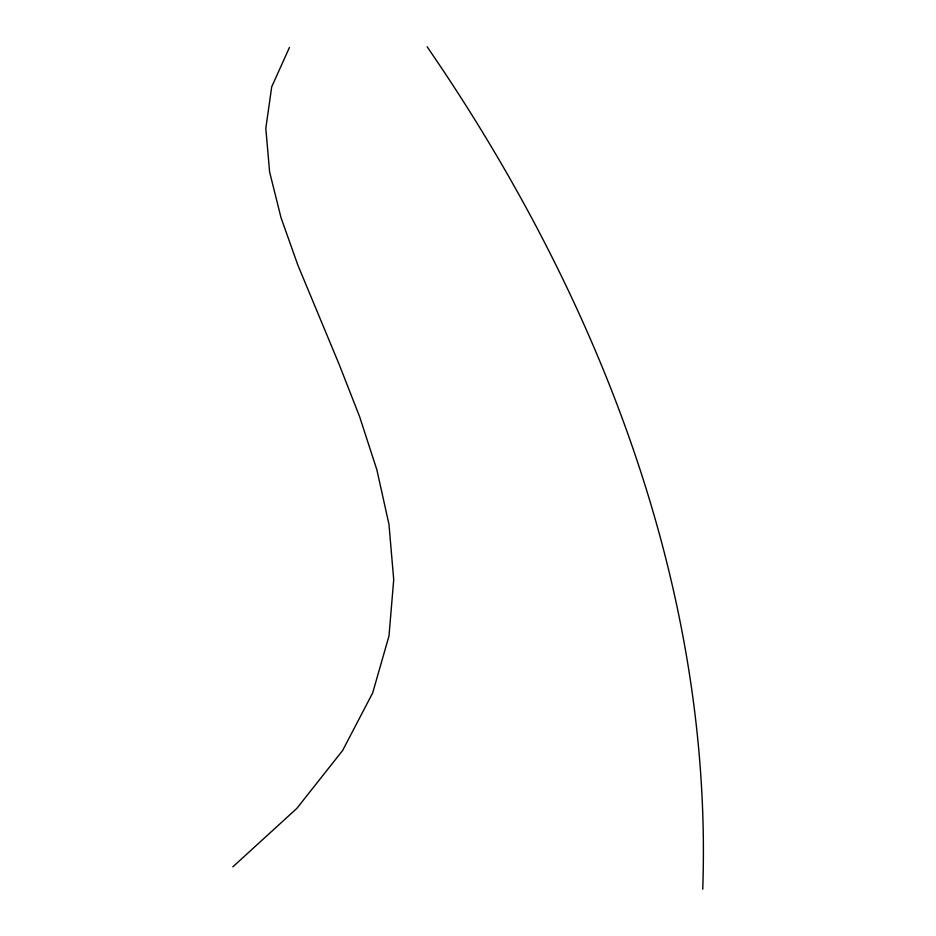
<?xml version="1.0" encoding="UTF-8"?>
<svg xmlns="http://www.w3.org/2000/svg" width="936" height="936" viewBox="0 0 936 936"><rect width="100%" height="100%" fill="white"/><g stroke="black" fill="none" stroke-linecap="round" stroke-linejoin="round"><path stroke-width="1.4" d="M702.749 889.2C713.185 586.533 596.56 293.003 427.144 46.8M289.47 47.42L271.721 86.779L265.812 128.337L269.615 171.99L280.987 217.573L297.8 264.97L339.241 364.63L359.599 416.637L376.892 469.907L388.966 524.3L393.717 579.688L388.99 635.942L372.68 692.921L342.623 750.496L296.724 808.517L232.83 866.865"/></g></svg>
